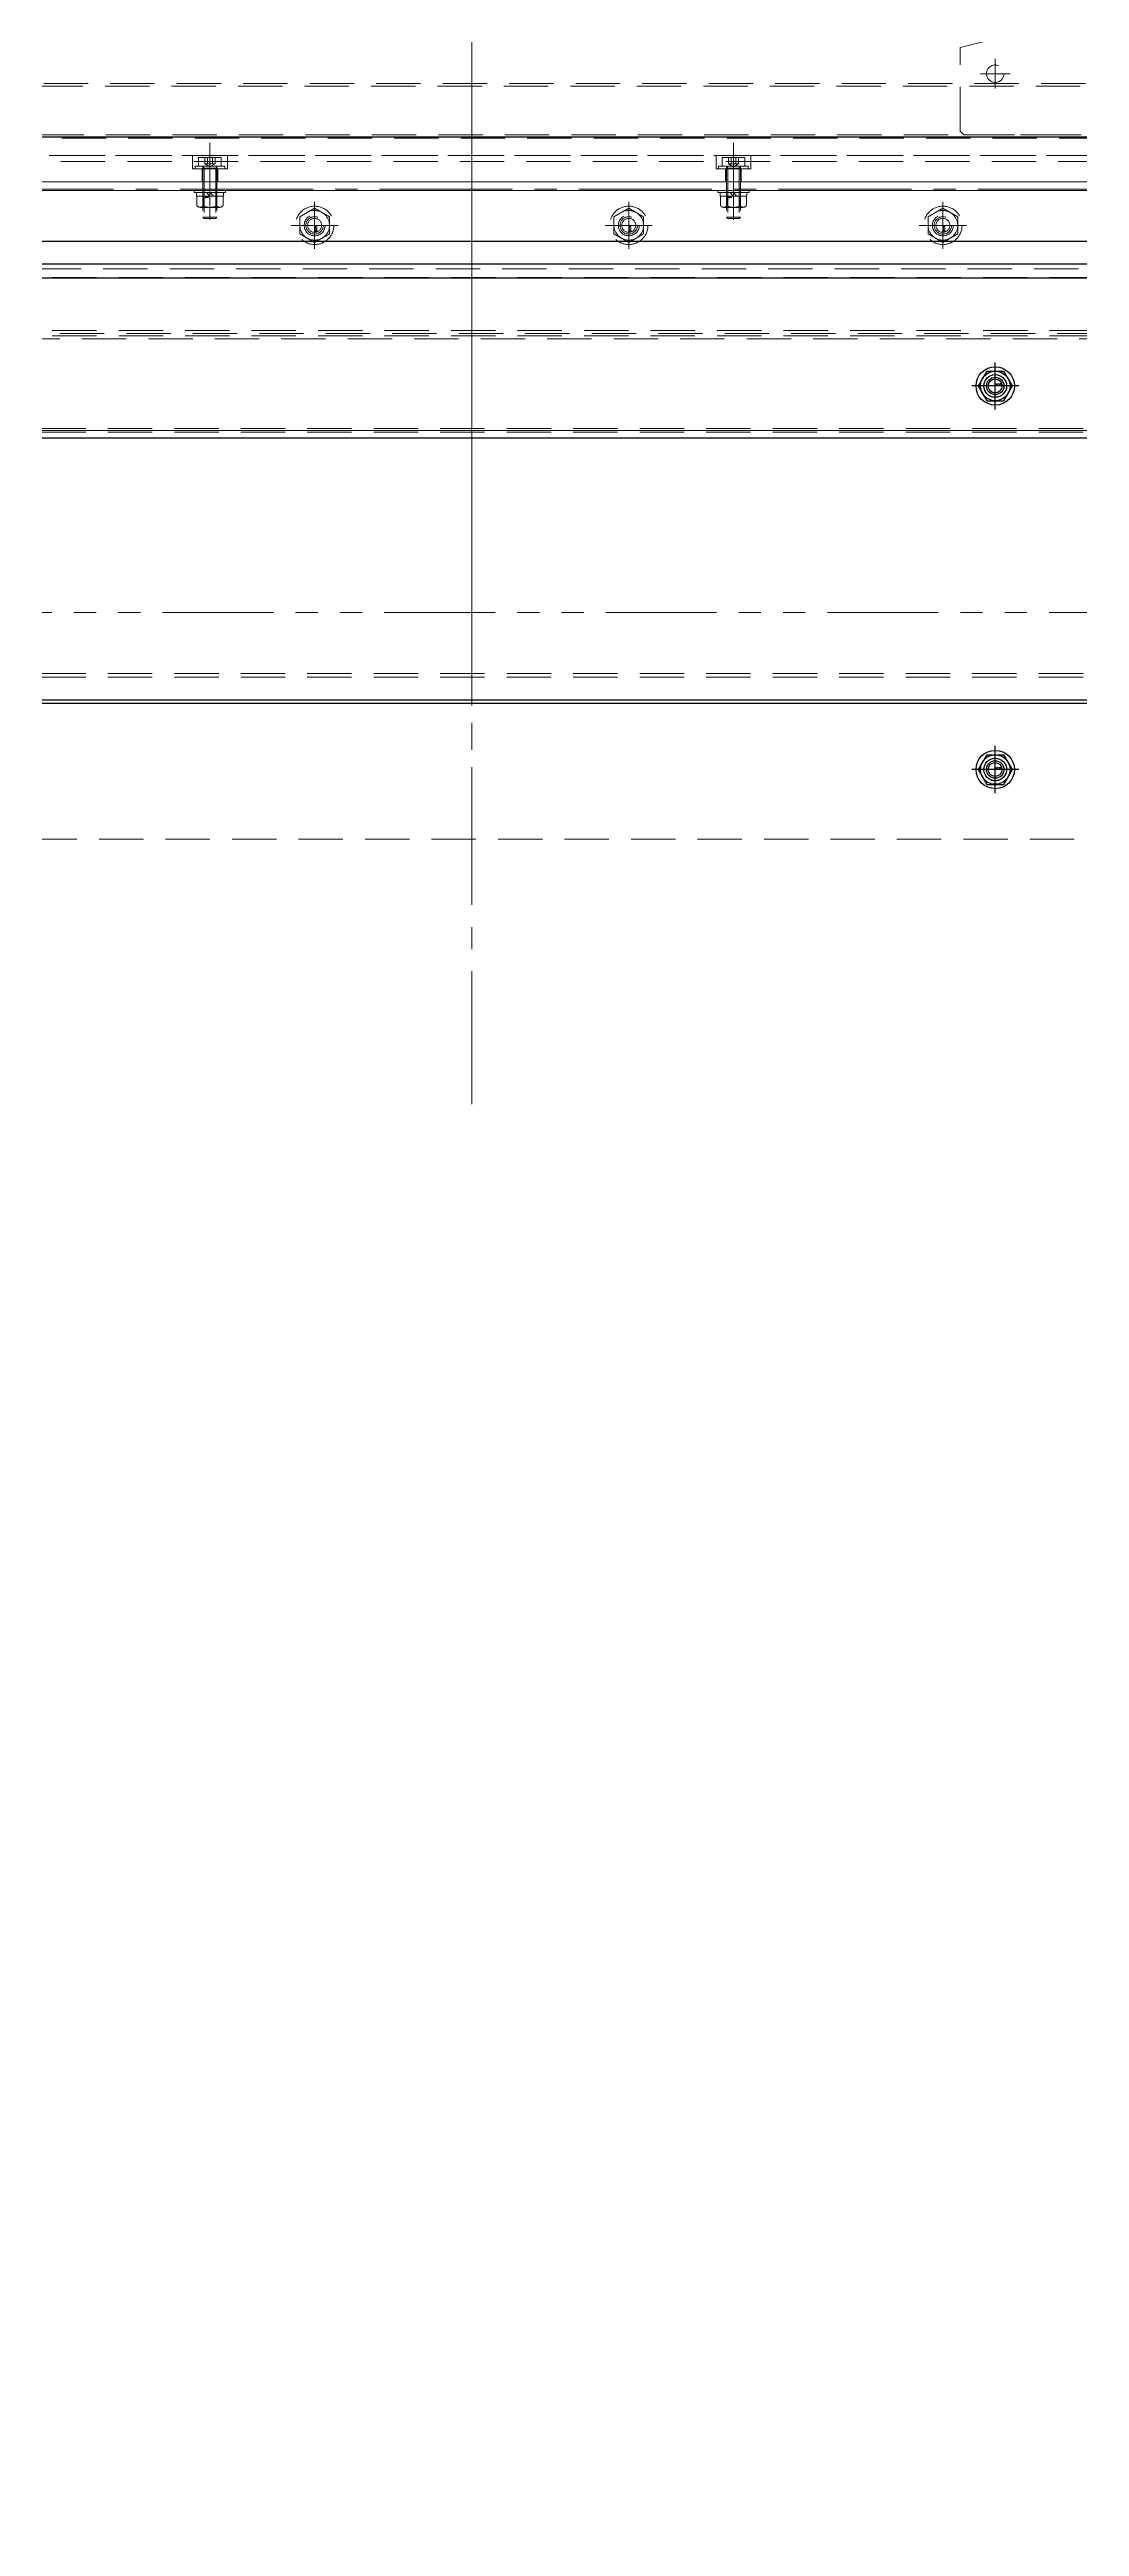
# Model space of a CAD drawing. Header units: millimetres. Extents: x -8731 to 85711, y -14522 to 31379.
# Drawn here: x 75461 to 76051, y 0 to 1421 of the extents above; entities that cross this region are included whole.
import ezdxf
from ezdxf import colors
from ezdxf.entities.mleader import LeaderData, LeaderLine
from ezdxf.enums import TextEntityAlignment as Align
from ezdxf.math import Vec2, Vec3
from ezdxf.xclip import XClip

# ---------------------------------------------------------------- set-up
doc = ezdxf.new("R2010")
doc.units = ezdxf.units.MM
doc.header["$LTSCALE"] = 4
doc.header["$XCLIPFRAME"] = 0
for name, pattern in [('CENTER2', [28.575, 19.05, -3.175, 3.175, -3.175]), ('HIDDEN', [9.525, 6.35, -3.175]), ('PHANTOM2', [31.75, 15.875, -3.175, 3.175, -3.175, 3.175, -3.175])]:
    doc.linetypes.add(name, pattern=pattern)
for name, color, linetype, lineweight in [('04_HIDDEN', 2, 'HIDDEN', 13), ('05_CENTER', 4, 'CENTER2', 13), ('06_PHANTOM', 2, 'PHANTOM2', 13), ('08_DIM', 3, 'Continuous', 13)]:
    doc.layers.add(name, color=color, linetype=linetype, lineweight=lineweight)
doc.layers.add('10_DRAFT', color=8, linetype='Continuous', lineweight=0, plot=False)
doc.styles.add('KSS_TXT', font='txt.shx', dxfattribs={"bigfont": 'extfont2.shx'})
doc.styles.get("Standard").update_dxf_attribs({"font": 'txt.shx', "bigfont": 'extfont2.shx'})

# ---------------------------------------------------------------- blocks, each defined once
blk = doc.blocks.new('A$C7E805CF0_1_1_1')
at = {"color": 0}
for p, q in [((-185, -998), (-185, 998)), ((12, 998), (12, -998)), ((-278, -993), (-278, 993))]:
    blk.add_line(p, q, dxfattribs=at)
at = {"color": 3}
blk.add_line((-44.5, -998), (-44.5, 998), dxfattribs=at)
at = {"color": 0}
for centre in [(-238, -300), (-18, -300)]:
    blk.add_circle(centre, 6.5, dxfattribs=at)
at = {"layer": '04_HIDDEN'}
blk.add_line((-183, -998), (-183, 998), dxfattribs=at)
at = {"layer": '04_HIDDEN', "color": 3}
blk.add_line((-42.5, -998), (-42.5, 998), dxfattribs=at)
at = {"layer": '05_CENTER'}
for p, q in [((-312.8, 0), (37.1, 0)), ((-238, -287.1), (-238, -312.9)), ((-18, -287.1), (-18, -312.9)), ((-250.9, -300), (-225.1, -300)), ((-30.9, -300), (-5.1, -300))]:
    blk.add_line(p, q, dxfattribs=at)
at = {"layer": '10_DRAFT'}
blk.add_line((-43.5, -998), (-43.5, 998), dxfattribs=at)
blk = doc.blocks.new('A$C3DA434D9_1_1_1')
at = {"color": 0}
for p, q in [((0, -1008), (0, 1008)), ((2, -1008), (2, 1008)), ((302.9, 61), (129.4, 1002.3)), ((302.9, -61), (129.4, -1002.3))]:
    blk.add_line(p, q, dxfattribs=at)
blk.add_circle((40, 300), 6.5, dxfattribs=at)
at = {"layer": '04_HIDDEN'}
for p, q in [((298, 60.1), (124.5, 1001.4)), ((299.9, 60.5), (126.4, 1001.7)), ((298, -60.1), (124.5, -1001.4)), ((299.9, -60.5), (126.4, -1001.7))]:
    blk.add_line(p, q, dxfattribs=at)
at = {"layer": '05_CENTER'}
for p, q in [((52, 300), (28, 300)), ((40, 288), (40, 312)), ((394.4, 0), (-15.6, 0))]:
    blk.add_line(p, q, dxfattribs=at)
at = {"layer": '10_DRAFT'}
for points in [[(299, 0), (299, 59.7, 0.045601), (299, 60.3), (125.5, 1001.5, 0.36178), (122.5, 1004), (-21, 1004, -0.414214), (-24, 1007), (-24, 1035)], [(299, 0), (299, -59.7, -0.045601), (299, -60.3), (125.5, -1001.5, -0.36178), (122.5, -1004), (-21, -1004, 0.414214), (-24, -1007), (-24, -1035)]]:
    blk.add_lwpolyline(points, format="xyb", dxfattribs=at)
blk = doc.blocks.new('A$C39DF1911_1_1_1')
blk.add_blockref('A$C3DA434D9_1_1_1', (-100, 0))
blk = doc.blocks.new('10b_2_1')
at = {"color": 0, "linetype": 'CENTER2'}
for p, q in [((13.5, 0), (-13.5, 0)), ((0, -13.5), (0, 13.5))]:
    blk.add_line(p, q, dxfattribs=at)
at = {"color": 0}
for p, q in [((-4.9, 8.5), (-9.8, 0)), ((-9.8, 0), (-4.9, -8.5)), ((-4.9, 8.5), (4.9, 8.5)), ((9.8, 0), (4.9, 8.5)), ((4.9, -8.5), (9.8, 0)), ((-4.9, -8.5), (4.9, -8.5))]:
    blk.add_line(p, q, dxfattribs=at)
for radius in [11, 8.49, 5, 4]:
    blk.add_circle((0, 0), radius, dxfattribs=at)
at = {"layer": '10_DRAFT', "style": 'KSS_TXT'}
blk.add_text('M10', height=1.25, dxfattribs=at).set_placement((0.3, 0.1))
blk = doc.blocks.new('A$C39C06508_1')
for p in [(-700, 0), (-700, -220)]:
    blk.add_blockref('10b_2_1', p)
at = {"rotation": 270}
blk.add_blockref('A$C39DF1911_1_1_1', (-1000, -280), dxfattribs=at)
at = {"layer": '04_HIDDEN', "rotation": 90}
blk.add_blockref('A$C7E805CF0_1_1_1', (-1000, 18), dxfattribs=at)
blk = doc.blocks.new('AM_BALLOON1')
at = {"transparency": 16777216}
blk.add_circle((0, 0), 5, dxfattribs=at)
blk.add_attdef('B_NUMBER', text='', height=3, dxfattribs=at).set_placement((0, 0), align=Align.MIDDLE_CENTER)
blk = doc.blocks.new('_OPEN')
at = {"color": 0, "linetype": 'ByBlock'}
for p, q in [((-1, 0.167), (0, 0)), ((0, 0), (-1, -0.167)), ((0, 0), (-1, 0))]:
    blk.add_line(p, q, dxfattribs=at)
blk = doc.blocks.new('A$C2B9527C7_1_1')
at = {"color": 0}
blk.add_lwpolyline([(0, -8.5), (0, 8.5), (1.5, 8.5), (1.5, -8.5)], close=True, dxfattribs=at)
blk = doc.blocks.new('CBSST8-30a_1_1')
at = {"color": 0, "linetype": 'CENTER2'}
blk.add_line((-6.5, 0), (30.9, 0), dxfattribs=at)
at = {"color": 0}
for p, q in [((0, 6.5), (-5, 6.5)), ((-5, 6.5), (-5, -6.5)), ((0, 6.5), (0, -6.5)), ((0, 4), (29.3, 4)), ((0.1, 4), (1.2, 3.3)), ((1.2, 4), (1.2, -4)), ((1.2, 3.3), (30, 3.3)), ((29.3, 4), (29.3, -4)), ((29.3, 4), (30, 3.3)), ((30, 3.3), (30, -3.3)), ((0, -6.5), (-5, -6.5)), ((0, -4), (29.3, -4)), ((0.1, -4), (1.2, -3.3)), ((1.2, -3.3), (30, -3.3)), ((29.3, -4), (30, -3.3))]:
    blk.add_line(p, q, dxfattribs=at)
at = {"color": 0, "linetype": 'HIDDEN'}
for p, q in [((-5, 2.9), (-1.2, 2.9)), ((-5, 1.4), (-1.2, 1.4)), ((-1.2, 2.9), (-1.2, -2.9)), ((-1.2, 2.9), (0.5, 0)), ((0.5, 0), (-1.2, -2.9)), ((-5, -1.4), (-1.2, -1.4)), ((-5, -2.9), (-1.2, -2.9)), ((-0.4, -1.4), (-0.4, -1.4)), ((0, -0.7), (0, -0.7))]:
    blk.add_line(p, q, dxfattribs=at)
blk = doc.blocks.new('A$C2CD0138C_1_1')
at = {"color": 4}
for name in ['CBSST8-30a_1_1', 'A$C2B9527C7_1_1']:
    blk.add_blockref(name, (-1.5, 0), dxfattribs=at)
blk = doc.blocks.new('M8Nza_1_1_1')
at = {"color": 0}
for p, q in [((-7.7, 3.2), (7.7, 3.2)), ((-7.7, 3.2), (-7.7, 1.2)), ((-7.5, 8.7), (-7.5, 3.2)), ((5.6, 9.7), (-5.6, 9.7)), ((-3.8, 3.2), (-3.8, 8.7)), ((0, 1.2), (-2, 3.2)), ((0, 3.2), (2, 1.2)), ((3.7, 8.7), (3.7, 3.2)), ((7.5, 3.2), (7.5, 8.7)), ((7.7, 3.2), (7.7, 1.2))]:
    blk.add_line(p, q, dxfattribs=at)
at = {"color": 0, "linetype": 'CENTER2'}
blk.add_line((0, 9.7), (0, 0), dxfattribs=at)
at = {"color": 0}
blk.add_lwpolyline([(-9, 1.2), (9, 1.2), (9, 0), (-9, 0)], close=True, dxfattribs=at)
for centre, radius, start, end in [((-5.6, 7.4), 2.25, 33.626, 146.374), ((0, 2.2), 7.5, 60, 120), ((5.6, 7.4), 2.25, 33.626, 146.374)]:
    blk.add_arc(centre, radius, start, end, dxfattribs=at)
at = {"layer": '10_DRAFT', "style": 'KSS_TXT'}
blk.add_text('M8', height=1, dxfattribs=at).set_placement((0.9, 3.3))
blk = doc.blocks.new('A$C07217E9C_1_1_1')
at = {"color": 0}
blk.add_lwpolyline([(-30, 0), (1670, 0), (1670, -15), (-30, -15)], close=True, dxfattribs=at)
at = {"layer": '04_HIDDEN'}
for p, q in [((660, -7.5), (680, -7.5)), ((660, -15), (660, -7.5)), ((665.5, -7.5), (665.5, 0)), ((674.5, -7.5), (674.5, 0)), ((680, -7.5), (680, -15)), ((960, -7.5), (980, -7.5)), ((960, -15), (960, -7.5)), ((965.5, -7.5), (965.5, 0)), ((974.5, -7.5), (974.5, 0)), ((980, -7.5), (980, -15))]:
    blk.add_line(p, q, dxfattribs=at)
at = {"layer": '05_CENTER'}
for p, q in [((670, -22.3), (670, 7)), ((970, -22.3), (970, 7))]:
    blk.add_line(p, q, dxfattribs=at)
blk = doc.blocks.new('A$C546A67D1_1_1_1')
at = {"color": 0}
blk.add_line((5, -50), (5, 1850), dxfattribs=at)
blk.add_lwpolyline([(0, -50), (0, 1850), (85, 1850), (90, 1845), (90, -45), (85, -50)], close=True, dxfattribs=at)
at = {"layer": '04_HIDDEN'}
for p, q in [((5, 50), (5, 1750)), ((85.3, 50), (85.3, 1750)), ((88.3, 50), (88.3, 1750))]:
    blk.add_line(p, q, dxfattribs=at)
at = {"layer": '04_HIDDEN', "color": 3}
blk.add_line((55, 50), (55, 1750), dxfattribs=at)
at = {"layer": '04_HIDDEN'}
for centre in [(25, 1170), (25, 990), (25, 810)]:
    blk.add_circle(centre, 6, dxfattribs=at)
at = {"layer": '05_CENTER'}
for p, q in [((25, 1179.3), (25, 1160.7)), ((15.7, 1170), (34.3, 1170)), ((-7.1, 1050), (12.2, 1050)), ((25, 999.3), (25, 980.7)), ((15.7, 990), (34.3, 990)), ((15.7, 810), (34.3, 810)), ((25, 800.7), (25, 819.3)), ((-7.1, 750), (12.2, 750))]:
    blk.add_line(p, q, dxfattribs=at)
at = {"layer": '10_DRAFT'}
blk.add_line((0, 900), (90, 900), dxfattribs=at)
blk = doc.blocks.new('A$C23901CDF_1_1_1')
at = {"color": 3}
blk.add_line((-27.5, 36.6), (1662.5, 36.6), dxfattribs=at)
at = {"color": 0}
blk.add_lwpolyline([(-27.5, 40), (1662.5, 40), (1662.5, -23), (1660.5, -25), (-25.5, -25), (-27.5, -23)], close=True, dxfattribs=at)
for centre in [(727.5, 0), (907.5, 0), (1087.5, 0)]:
    blk.add_circle(centre, 6, dxfattribs=at)
at = {"layer": '05_CENTER'}
for p, q in [((727.5, -9.3), (727.5, 9.3)), ((907.5, -9.3), (907.5, 9.3)), ((1087.5, -9.3), (1087.5, 9.3)), ((718.2, 0), (736.8, 0)), ((916.8, 0), (898.2, 0)), ((1096.8, 0), (1078.2, 0))]:
    blk.add_line(p, q, dxfattribs=at)
at = {"layer": '10_DRAFT'}
blk.add_line((817.5, -25), (817.5, 40), dxfattribs=at)
blk = doc.blocks.new('A$C16DC10C5_1')
for name, p in [('A$C546A67D1_1_1_1', (15, -900)), ('A$C2CD0138C_1_1', (7.5, 150)), ('A$C2CD0138C_1_1', (7.5, -150))]:
    blk.add_blockref(name, p)
at = {"xscale": -1, "rotation": 270}
blk.add_blockref('A$C07217E9C_1_1_1', (15, -820), dxfattribs=at)
at = {"rotation": 270}
for p in [(20, 150), (20, -150)]:
    blk.add_blockref('M8Nza_1_1_1', p, dxfattribs=at)
at = {"layer": '04_HIDDEN', "rotation": 90}
blk.add_blockref('A$C23901CDF_1_1_1', (40, -817.5), dxfattribs=at)
at = {"layer": '04_HIDDEN'}
for p in [(40, 270), (40, 90), (40, -90)]:
    blk.add_blockref('10b_2_1', p, dxfattribs=at)
blk = doc.blocks.new('A$C751B273A_1_1_1')
at = {"color": 0}
blk.add_lwpolyline([(-79, -844.5), (-79, 844.5), (-179, 844.5), (-179, -844.5)], close=True, dxfattribs=at)
at = {"layer": '04_HIDDEN'}
blk.add_line((-177, -844.5), (-177, 844.5), dxfattribs=at)
at = {"layer": '10_DRAFT'}
blk.add_line((-179, 0), (-49, 0), dxfattribs=at)
blk = doc.blocks.new('A$C7AAF005D_1_1')
at = {"color": 0}
for p, q in [((-30.2, 183), (-30.2, 28)), ((30.2, 28), (30.2, 183)), ((-150, 48), (-30.2, 78)), ((150, 48), (30.2, 78)), ((-150, 0), (-150, 48)), ((-30.2, 48), (30.2, 48)), ((-26.7, 48), (-26.7, 28)), ((26.8, 48), (26.8, 28)), ((150, 0), (150, 48)), ((-30.2, 28), (30.2, 28)), ((-148, -2), (-150, 0)), ((-50, 0), (-52, -2)), ((-50, 0), (-50, 3)), ((-45, 8), (45, 8)), ((50, 3), (50, 0)), ((150, 0), (148, -2)), ((-52, -2), (-148, -2)), ((52, -2), (50, 0)), ((148, -2), (52, -2))]:
    blk.add_line(p, q, dxfattribs=at)
for centre, radius in [((0, 183), 30.2), ((0, 183), 29), ((0, 183), 26.8), ((-130, 33), 5), ((-50, 33), 5), ((50, 33), 5), ((130, 33), 5)]:
    blk.add_circle(centre, radius, dxfattribs=at)
for centre, start, end in [((-45, 3), 90, 180), ((45, 3), 0, 90)]:
    blk.add_arc(centre, 5, start, end, dxfattribs=at)
at = {"layer": '04_HIDDEN'}
for p, q in [((-26.7, 48), (-26.7, 183)), ((26.8, 48), (26.8, 183)), ((-28.5, 78), (-30.2, 78)), ((-28.5, 78), (-28.5, 28)), ((28.5, 78), (30.2, 78)), ((28.5, 78), (28.5, 28))]:
    blk.add_line(p, q, dxfattribs=at)
at = {"layer": '05_CENTER'}
for p, q in [((0, -9), (0, 220)), ((37, 183), (-37, 183)), ((-138.5, 33), (-121.5, 33)), ((-130, 24.5), (-130, 41.5)), ((-58.5, 33), (-41.5, 33)), ((-50, 24.5), (-50, 41.5)), ((58.5, 33), (41.5, 33)), ((50, 24.5), (50, 41.5)), ((138.5, 33), (121.5, 33)), ((130, 24.5), (130, 41.5))]:
    blk.add_line(p, q, dxfattribs=at)
blk = doc.blocks.new('A$C50AA2148_1_1')
blk.add_blockref('A$C7AAF005D_1_1', (-440, -119))
at = {"rotation": 90}
blk.add_blockref('A$C751B273A_1_1_1', (-870, 56), dxfattribs=at)
blk = doc.blocks.new('A$C76D83096_1_1_1')
at = {"color": 0}
blk.add_line((6, -30.2), (1694, -30.2), dxfattribs=at)
at = {"layer": '04_HIDDEN'}
blk.add_line((3, -28.6), (1697, -28.6), dxfattribs=at)
blk = doc.blocks.new('A$C081D2C41_1')
at = {"rotation": 270}
blk.add_blockref('A$C50AA2148_1_1', (-7, -870), dxfattribs=at)
at = {"xscale": -1, "rotation": 270}
blk.add_blockref('A$C76D83096_1_1_1', (-70, -850), dxfattribs=at)
blk = doc.blocks.new('A$C07C31A19_1_1_1')
at = {"color": 0}
blk.add_line((-1000, 192), (1000, 192), dxfattribs=at)
blk.add_lwpolyline([(-1000, 200), (1000, 200), (1000, 100), (-1000, 100)], close=True, dxfattribs=at)
blk.add_circle((300, 130), 6.5, dxfattribs=at)
at = {"layer": '05_CENTER'}
for p, q in [((0, 983.3), (0, -32.6)), ((300, 117.1), (300, 142.9)), ((287.1, 130), (312.9, 130))]:
    blk.add_line(p, q, dxfattribs=at)

msp = doc.modelspace()

# ---------------------------------------------------------------- linework, layer by layer
at = {"color": 0}
for points in [[(74686.86232, 1370.59256), (76718.86232, 1370.59256)], [(76718.86232, 1310.59256), (74686.86232, 1310.59256)]]:
    msp.add_lwpolyline(points, dxfattribs=at)
at = {"layer": '05_CENTER'}
for p, q in [((75702.86232, 1395.03164), (75702.86232, 1286.15348)), ((74621.32359, 1340.59256), (76784.40106, 1340.59256))]:
    msp.add_line(p, q, dxfattribs=at)
at = {"layer": '06_PHANTOM'}
msp.add_line((66254.72409, 1097.69256), (77429.00896, 1097.69256), dxfattribs=at)
at = {"layer": '06_PHANTOM', "color": 6}
msp.add_lwpolyline([(74752.86232, 1925.19256), (76652.86232, 1925.19256), (76652.86232, 1310.59256), (74752.86232, 1310.59256)], close=True, dxfattribs=at)

# ---------------------------------------------------------------- block references
msp.add_blockref('A$C07C31A19_1_1_1', (75702.86232, 1097.69256))
ref = msp.add_blockref('A$C39C06508_1', (76702.86232, 1227.69256))
XClip(ref).set_block_clipping_path([(-2068.8232591143, -411.9244112134), (65.0000000022, 90.5999999991)])
at = {"layer": '04_HIDDEN'}
for name, p, rotation in [('A$C081D2C41_1', (75702.86232, 1499.80056), 90), ('A$C16DC10C5_1', (75702.86232, 1359.80056), 270)]:
    msp.add_blockref(name, p, dxfattribs=dict(at, rotation=rotation))

# ---------------------------------------------------------------- leaders
at = {"layer": '08_DIM'}
ml = msp.add_multileader_block('Standard', dxfattribs=at)
ml.set_content('AM_BALLOON1', color=256, scale=15)
ml.set_attribute('B_NUMBER', 'C', width=0)
ml.set_leader_properties(color=256, linetype='ByLayer', lineweight=-1)
ml.set_arrow_properties(name='OPEN')
ml.build(insert=Vec2(0, 0))
ml.multileader.update_dxf_attribs({"leader_type": 0, "has_dogleg": 0, "text_right_attachment_type": 6, "dogleg_length": 0, "arrow_head_size": 30, "scale": 15, "block_connection_type": 1})
ctx = ml.context
ctx.base_point, ctx.scale, ctx.char_height, ctx.arrow_head_size, ctx.landing_gap_size, ctx.plane_origin = Vec3(75922.97109, 3336.04157), 15, 60, 30, 30, Vec3(75922.97109, 3336.04157)
ctx.right_attachment, ctx.attachment_type = 6, 1
notes = []
notes.append((ctx, [(0, (0, 0, 0), (0, 0), (1, 0), 1, [])]))
ctx.block.insert = Vec3(75922.97109, 3336.04157)
ml = msp.add_multileader_block('Standard', dxfattribs=at)
ml.set_content('AM_BALLOON1', color=256, scale=15)
ml.set_attribute('B_NUMBER', 'G', width=0)
ml.set_leader_properties(color=256, linetype='ByLayer', lineweight=-1)
ml.set_arrow_properties(name='OPEN')
ml.build(insert=Vec2(0, 0))
ml.multileader.update_dxf_attribs({"leader_type": 0, "has_dogleg": 0, "text_right_attachment_type": 6, "dogleg_length": 0, "arrow_head_size": 30, "scale": 15, "block_connection_type": 1})
ctx = ml.context
ctx.base_point, ctx.scale, ctx.char_height, ctx.arrow_head_size, ctx.landing_gap_size, ctx.plane_origin = Vec3(77538.8127, 2880.80037), 15, 60, 30, 30, Vec3(77538.8127, 2880.80037)
ctx.right_attachment, ctx.attachment_type = 6, 1
notes.append((ctx, [(0, (0, 0, 0), (0, 0), (1, 0), 1, [])]))
ctx.block.insert = Vec3(77538.8127, 2880.80037)
ml = msp.add_multileader_block('Standard', dxfattribs=at)
ml.set_content('AM_BALLOON1', color=256, scale=15)
ml.set_attribute('B_NUMBER', 'H', width=0)
ml.set_leader_properties(color=256, linetype='ByLayer', lineweight=-1)
ml.set_arrow_properties(name='OPEN')
ml.build(insert=Vec2(0, 0))
ml.multileader.update_dxf_attribs({"leader_type": 0, "has_dogleg": 0, "text_right_attachment_type": 6, "dogleg_length": 0, "arrow_head_size": 30, "scale": 15, "block_connection_type": 1})
ctx = ml.context
ctx.base_point, ctx.scale, ctx.char_height, ctx.arrow_head_size, ctx.landing_gap_size, ctx.plane_origin = Vec3(77409.17981, 2739.35861), 15, 60, 30, 30, Vec3(77409.17981, 2739.35861)
ctx.right_attachment, ctx.attachment_type = 6, 1
notes.append((ctx, [(0, (0, 0, 0), (0, 0), (1, 0), 1, [])]))
ctx.block.insert = Vec3(77409.17981, 2739.35861)
ml = msp.add_multileader_block('Standard', dxfattribs=at)
ml.set_content('AM_BALLOON1', color=256, scale=15)
ml.set_attribute('B_NUMBER', 'I', width=0)
ml.set_leader_properties(color=256, linetype='ByLayer', lineweight=-1)
ml.set_arrow_properties(name='OPEN')
ml.build(insert=Vec2(0, 0))
ml.multileader.update_dxf_attribs({"leader_type": 0, "has_dogleg": 0, "text_right_attachment_type": 6, "dogleg_length": 0, "arrow_head_size": 30, "scale": 15, "block_connection_type": 1})
ctx = ml.context
ctx.base_point, ctx.scale, ctx.char_height, ctx.arrow_head_size, ctx.landing_gap_size, ctx.plane_origin = Vec3(77551.89496, 2589.59678), 15, 60, 30, 30, Vec3(77551.89496, 2589.59678)
ctx.right_attachment, ctx.attachment_type = 6, 1
notes.append((ctx, [(0, (0, 0, 0), (0, 0), (1, 0), 1, [])]))
ctx.block.insert = Vec3(77551.89496, 2589.59678)
ml = msp.add_multileader_block('Standard', dxfattribs=at)
ml.set_content('AM_BALLOON1', color=256, scale=6.25)
ml.set_attribute('B_NUMBER', '120', width=0)
ml.set_leader_properties(color=256, linetype='ByLayer', lineweight=-1)
ml.set_arrow_properties(name='OPEN')
ml.build(insert=Vec2(0, 0))
ml.multileader.update_dxf_attribs({"leader_type": 0, "has_dogleg": 0, "text_right_attachment_type": 6, "dogleg_length": 0, "arrow_head_size": 12.5, "scale": 2.5, "block_connection_type": 1})
ctx = ml.context
ctx.base_point, ctx.scale, ctx.char_height, ctx.arrow_head_size, ctx.landing_gap_size, ctx.plane_origin = Vec3(82283.06772, 2548.57113), 2.5, 25, 12.5, 12.5, Vec3(82283.06772, 2548.57113)
ctx.right_attachment, ctx.attachment_type = 6, 1
notes.append((ctx, [(0, (0, 0, 0), (0, 0), (1, 0), 1, [])]))
ctx.block.insert = Vec3(82283.06772, 2548.57113)
for ctx, leaders in notes:
    for number, flags, end, landing, length, lines in leaders:
        leader = LeaderData()
        leader.index, (leader.has_last_leader_line, leader.has_dogleg_vector, leader.attachment_direction) = number, flags
        leader.last_leader_point, leader.dogleg_vector, leader.dogleg_length = Vec3(end), Vec3(landing), length
        for number, points, colour, breaks in lines:
            line = LeaderLine()
            line.index, line.vertices, line.color, line.breaks = number, Vec3.list(points), colors.encode_raw_color(colour), breaks
            leader.lines.append(line)
        ctx.leaders.append(leader)

doc.saveas('drawing.dxf')
